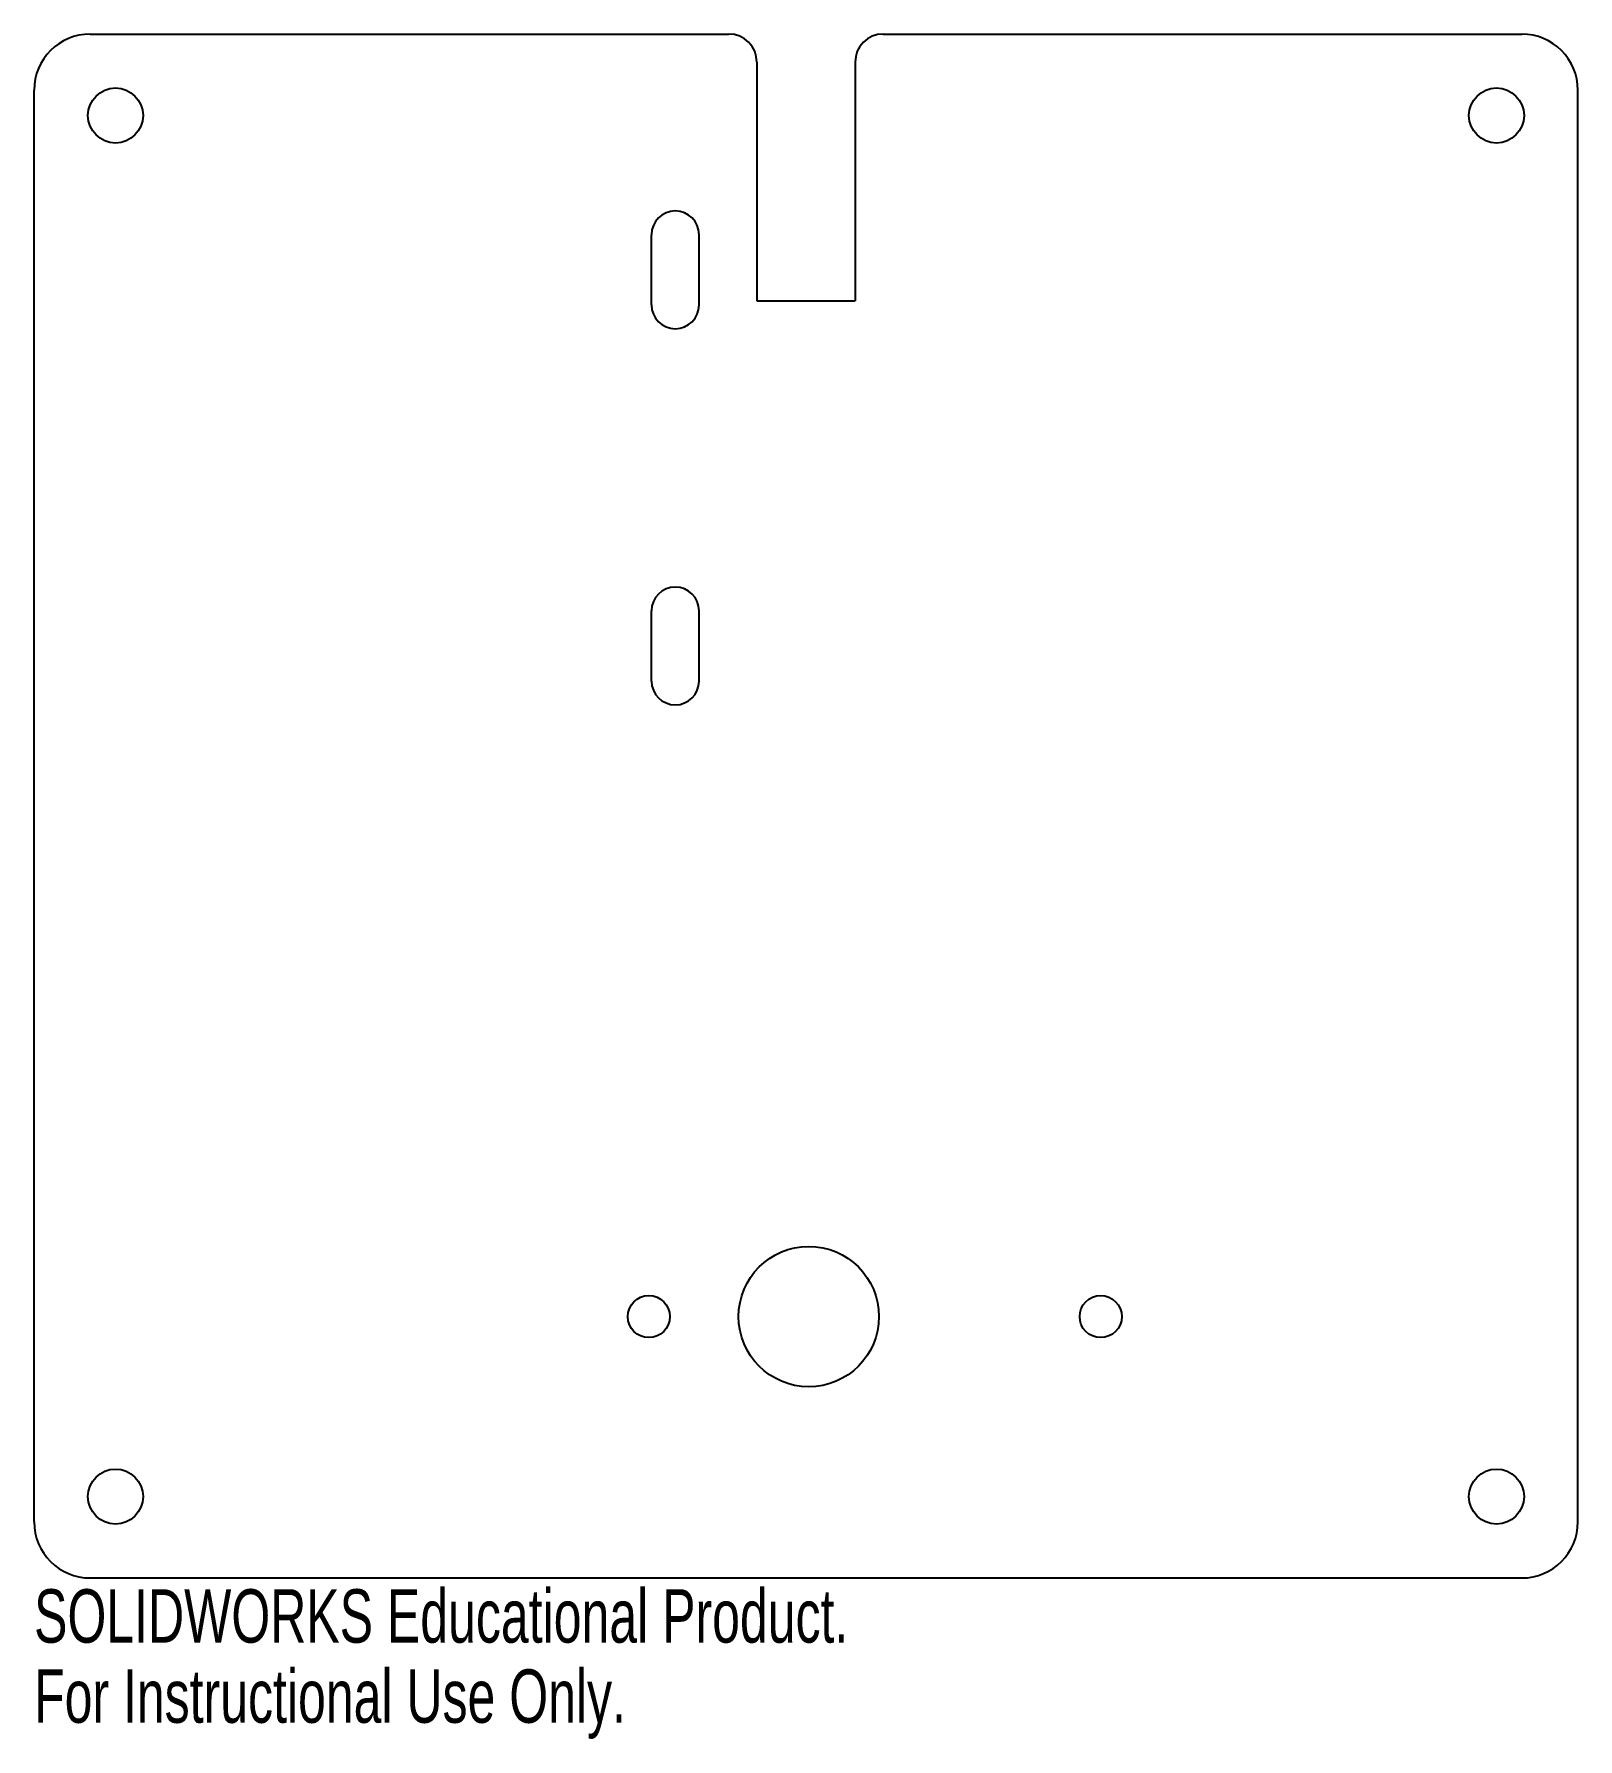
# Model space of a CAD drawing. Header units: inches. Extents: x -2.75 to 2.75, y -3.32 to 2.75.
import ezdxf

# ---------------------------------------------------------------- set-up
doc = ezdxf.new("R2010")
doc.units = ezdxf.units.IN
doc.header["$MEASUREMENT"] = 0
doc.styles.add('SLDTEXTSTYLE0', font='TXT', dxfattribs={"width": 0.7})

msp = doc.modelspace()

# ---------------------------------------------------------------- linework, layer by layer
at = {"color": 7, "linetype": 'Continuous', "lineweight": 25}
for p, q in [((-2.55, 2.75), (-0.275, 2.75)), ((0.275, 2.75), (2.55, 2.75)), ((-0.175, 2.65), (-0.175, 1.8)), ((0.175, 2.65), (0.175, 1.8)), ((-2.75, -2.55), (-2.75, 2.55)), ((2.75, -2.55), (2.75, 2.55)), ((-0.5504, 1.7852), (-0.5504, 2.0352)), ((-0.3809, 1.7852), (-0.3809, 2.0352)), ((-0.175, 1.8), (0.175, 1.8)), ((-0.5504, 0.4452), (-0.5504, 0.6952)), ((-0.3809, 0.4452), (-0.3809, 0.6952)), ((-2.55, -2.75), (2.55, -2.75))]:
    msp.add_line(p, q, dxfattribs=at)
for centre, radius in [((-2.46, 2.46), 0.098), ((2.46, 2.46), 0.098), ((0.01, -1.8188), 0.25), ((-0.56, -1.8188), 0.075), ((1.05, -1.8188), 0.075), ((-2.46, -2.46), 0.098), ((2.46, -2.46), 0.098)]:
    msp.add_circle(centre, radius, dxfattribs=at)
for centre, radius, start, end in [((-2.55, 2.55), 0.2, 90, 180), ((-0.275, 2.65), 0.1, 0, 90), ((0.275, 2.65), 0.1, 90, 180), ((2.55, 2.55), 0.2, 0, 90), ((-0.4657, 2.0352), 0.0848, 0, 180), ((-0.4657, 1.7852), 0.0848, 180, 0), ((-0.4657, 0.6952), 0.0848, 0, 180), ((-0.4657, 0.4452), 0.0848, 180, 0), ((-2.55, -2.55), 0.2, 180, 270), ((2.55, -2.55), 0.2, 270, 0)]:
    msp.add_arc(centre, radius, start, end, dxfattribs=at)

# ---------------------------------------------------------------- texts
at = {"color": 7, "linetype": 'Continuous', "char_height": 0.1903, "attachment_point": 1, "style": 'SLDTEXTSTYLE0'}
for s, insert in [('SOLIDWORKS Educational Product.', (-2.75, -2.7901)), ('For Instructional Use Only.', (-2.75, -3.0756))]:
    msp.add_mtext(s, dxfattribs=dict(at, insert=insert))

doc.saveas('drawing.dxf')
